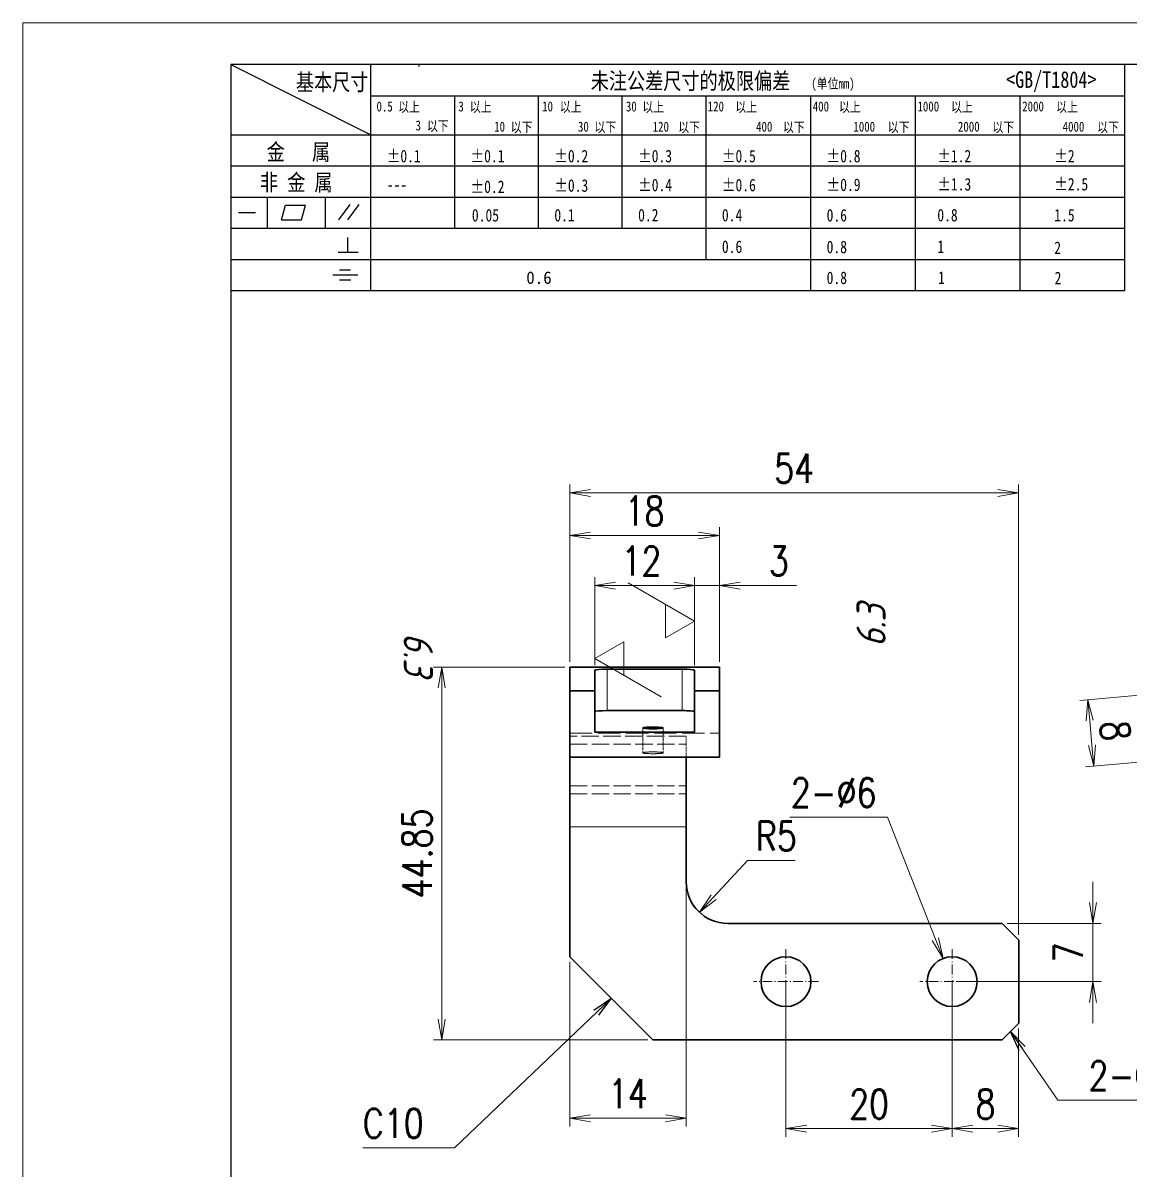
# Model space of a CAD drawing. Header units: millimetres. Extents: x -50270 to 104182, y -50696 to 36415.
# Drawn here: x -48169.9 to -48036.8, y 35528.7 to 35666.6 of the extents above; entities that cross this region are included whole.
import ezdxf
from ezdxf.enums import TextEntityAlignment as Align

# ---------------------------------------------------------------- set-up
doc = ezdxf.new("R2010")
doc.units = ezdxf.units.MM
doc.header["$LTSCALE"] = 0.5
for name, pattern in [('AM_ISO02W050x2', [3.75, 3, -0.75]), ('AM_ISO08W050x2', [9, 6, -0.75, 1.5, -0.75]), ('DASHDOT', [18.5, 12, -3, 0.5, -3]), ('DASHED', [15, 12, -3])]:
    doc.linetypes.add(name, pattern=pattern)
doc.layers.add('SYMBOL', color=7, linetype='Continuous')
doc.layers.add('图\\M+19E79\\M+195B6\\M+18E9A', color=7, linetype='Continuous')
for name, color, linetype, lineweight in [('中心线', 2, 'AM_ISO08W050x2', 18), ('图框', 7, 'Continuous', 18), ('标注线', 3, 'Continuous', 18), ('虚线', 1, 'AM_ISO02W050x2', 18)]:
    doc.layers.add(name, color=color, linetype=linetype, lineweight=lineweight)
doc.layers.add('打印-禁用', color=7, linetype='Continuous', lineweight=15, plot=False)
doc.styles.add('DIM', font='romans.shx', dxfattribs={"width": 0.8, "bigfont": 'bigfont.shx'})
doc.styles.add('国标', font='simfang.ttf', dxfattribs={"width": 0.8})
doc.styles.add('机械长仿宋', font='gbenor.shx', dxfattribs={"height": 1, "bigfont": 'gbcbig.shx'})
doc.dimstyles.new('DEH 1-1', dxfattribs={"dimtxt": 3.5, "dimasz": 2.5, "dimexe": 1, "dimexo": 0.625, "dimgap": 1.2, "dimtad": 1, "dimtoh": 1, "dimdsep": 46, "dimtxsty": 'DIM', "dimblk": 'OPEN', "dimcen": 0, "dimclrd": 8, "dimclre": 8, "dimclrt": 2, "dimazin": 2, "dimtfac": 0.5, "dimtmove": 0, "dimatfit": 3, "dimldrblk": 'OPEN', "dimfxl": 0, "dimtolj": 2, "dimlwd": 18, "dimlwe": 18, "dimarcsym": 0})
doc.dimstyles.new('DEH 1-1$0', dxfattribs={"dimtxt": 3.5, "dimasz": 2.5, "dimexe": 1, "dimexo": 0.625, "dimgap": 1.2, "dimtad": 1, "dimzin": 9, "dimdsep": 46, "dimtxsty": 'DIM', "dimblk": 'OPEN', "dimcen": 0, "dimclrd": 8, "dimclre": 8, "dimclrt": 2, "dimazin": 2, "dimtfac": 0.5, "dimtmove": 0, "dimatfit": 3, "dimldrblk": 'OPEN', "dimfxl": 0, "dimtolj": 2, "dimlwd": 18, "dimlwe": 18, "dimarcsym": 0})
doc.dimstyles.new('DEH 1-1$3', dxfattribs={"dimtxt": 3.5, "dimasz": 2.5, "dimexe": 1, "dimexo": 0.625, "dimgap": 1.2, "dimtad": 1, "dimtoh": 1, "dimdsep": 46, "dimtxsty": 'DIM', "dimblk": 'OPEN', "dimcen": 0, "dimclrd": 8, "dimclre": 8, "dimclrt": 2, "dimazin": 2, "dimtfac": 0.5, "dimtofl": 0, "dimtmove": 0, "dimatfit": 3, "dimldrblk": 'OPEN', "dimfxl": 0, "dimtolj": 2, "dimlwd": 18, "dimlwe": 18, "dimarcsym": 0})
doc.dimstyles.new('DEH 1-1$4', dxfattribs={"dimtxt": 3.5, "dimasz": 2.5, "dimexe": 1, "dimexo": 0.625, "dimgap": 1.2, "dimtad": 1, "dimtoh": 1, "dimdsep": 46, "dimtxsty": 'DIM', "dimblk": 'OPEN', "dimcen": 0, "dimclrd": 8, "dimclre": 8, "dimclrt": 2, "dimazin": 2, "dimtfac": 0.5, "dimtofl": 0, "dimtmove": 0, "dimatfit": 3, "dimldrblk": 'OPEN', "dimfxl": 0, "dimtolj": 2, "dimlwd": 18, "dimlwe": 18, "dimarcsym": 0})

# ---------------------------------------------------------------- blocks, each defined once
blk = doc.blocks.new('GZDEH零件A4图框V01版')
at = {"layer": '图\\M+19E79\\M+195B6\\M+18E9A', "linetype": 'Continuous'}
for p, q in [((25, 292), (25, 13.5)), ((205, 292), (25, 292))]:
    blk.add_line(p, q, dxfattribs=at)
at = {"layer": '图\\M+19E79\\M+195B6\\M+18E9A', "color": 9}
for p, q in [((25, 292), (41.88, 283.54)), ((41.88, 264.79), (41.88, 292)), ((47.66, 291.75), (47.66, 292)), ((132.6, 264.79), (132.6, 292)), ((41.88, 288.22), (132.6, 288.22)), ((51.96, 272.29), (51.96, 288.22)), ((62.04, 272.29), (62.04, 288.22)), ((72.12, 272.29), (72.12, 288.22)), ((82.2, 268.54), (82.2, 288.22)), ((94.8, 264.79), (94.8, 288.22)), ((107.4, 264.79), (107.4, 288.22)), ((120, 264.79), (120, 288.22)), ((25, 283.54), (132.6, 283.54)), ((25, 279.79), (132.6, 279.79)), ((25, 276.04), (132.6, 276.04)), ((29.43, 272.34), (29.43, 276.04)), ((36.42, 272.34), (36.42, 276.04)), ((31.1, 273.3), (31.58, 275.09)), ((31.58, 275.09), (33.99, 275.09)), ((33.51, 273.3), (33.99, 275.09)), ((38.03, 273.3), (39.36, 275.16)), ((39.11, 273.3), (40.45, 275.16)), ((25.94, 274.19), (28, 274.19)), ((31.1, 273.3), (33.51, 273.3)), ((25, 272.29), (132.6, 272.29)), ((39.09, 269.41), (39.09, 271.18)), ((37.93, 269.41), (40.32, 269.41)), ((25, 268.54), (132.6, 268.54)), ((37.3, 266.69), (40.28, 266.69)), ((38.08, 267.29), (39.43, 267.29)), ((25, 264.79), (132.6, 264.79)), ((38.08, 266.09), (39.44, 266.09))]:
    blk.add_line(p, q, dxfattribs=at)
at = {"layer": '打印-禁用', "linetype": 'Continuous'}
for p, q in [((0, 297), (0, 0)), ((210, 297), (0, 297))]:
    blk.add_line(p, q, dxfattribs=at)
at = {"layer": '图\\M+19E79\\M+195B6\\M+18E9A', "color": 9, "style": '国标', "width": 0.8}
for s, height, p in [('基本尺寸', 2, (32.84, 288.88)), ('未注公差尺寸的极限偏差', 2, (68.32, 289.02)), ('<GB/T1804>', 2, (118.29, 289.19)), ('30', 1.2, (72.55, 286.35)), ('金   属', 2, (29.33, 280.48)), ('±0.1', 1.5, (43.78, 280.23)), ('±0.1', 1.5, (53.86, 280.23)), ('±0.2', 1.5, (63.94, 280.23)), ('±0.3', 1.5, (74.02, 280.23)), ('±0.5', 1.5, (84.1, 280.23)), ('±0.8', 1.5, (96.7, 280.23)), ('±1.2', 1.5, (110.02, 280.23)), ('±2', 1.5, (124.09, 280.23)), ('非 金 属', 2, (28.53, 276.82)), ('---', 1.5, (43.78, 276.81)), ('±0.2', 1.5, (53.86, 276.54)), ('±0.3', 1.5, (63.94, 276.69)), ('±0.4', 1.5, (74.02, 276.75)), ('±0.6', 1.5, (84.1, 276.75)), ('±0.9', 1.5, (96.7, 276.78)), ('±1.3', 1.5, (110.02, 276.84)), ('±2.5', 1.5, (124.09, 276.85)), ('0.1', 1.5, (63.94, 273.12)), ('0.2', 1.5, (74.02, 273.13)), ('0.4', 1.5, (84.1, 273.13)), ('0.6', 1.5, (96.7, 273.11)), ('0.8', 1.5, (110.02, 273.13)), ('1.5', 1.5, (124.09, 273.12)), ('0.6', 1.5, (84.1, 269.33)), ('0.8', 1.5, (96.7, 269.3)), ('1', 1.5, (110.02, 269.34)), ('2', 1.5, (124.09, 269.2)), ('0.8', 1.5, (96.7, 265.59)), ('1', 1.5, (110.1, 265.6)), ('2', 1.5, (124.13, 265.57))]:
    blk.add_text(s, height=height, dxfattribs=at).set_placement(p)
at = {"layer": '图\\M+19E79\\M+195B6\\M+18E9A', "color": 9, "lineweight": 15, "style": '国标', "width": 0.8}
for s, p in [('0.5', (42.54, 286.35)), ('以上', (45.15, 286.3)), ('3', (52.39, 286.35)), ('以上', (53.76, 286.3)), ('10', (62.47, 286.35)), ('以上', (64.6, 286.3)), ('以上', (74.53, 286.3)), ('120', (82.39, 286.35)), ('以上', (85.72, 286.3)), ('400', (95.03, 286.35)), ('以上', (98.19, 286.3)), ('1000', (107.63, 286.35)), ('以上', (111.67, 286.3)), ('2000', (120.23, 286.35)), ('以上', (124.31, 286.3)), ('3', (47.24, 284.06)), ('以下', (48.61, 284.01)), ('10', (56.7, 283.92)), ('以下', (58.69, 283.87)), ('30', (66.78, 283.92)), ('以下', (68.77, 283.87)), ('120', (75.77, 283.92)), ('以下', (78.85, 283.87)), ('400', (88.21, 283.92)), ('以下', (91.45, 283.87)), ('1000', (99.92, 283.92)), ('以下', (104.05, 283.87)), ('2000', (112.5, 283.92)), ('以下', (116.65, 283.87)), ('4000', (125.1, 283.92)), ('以下', (129.25, 283.87))]:
    blk.add_text(s, height=1.2, dxfattribs=at).set_placement(p)
at = {"layer": '图\\M+19E79\\M+195B6\\M+18E9A', "color": 9, "lineweight": 13, "style": '国标'}
blk.add_text('0.6', height=1.5, dxfattribs=at).set_placement((60.56, 265.61))
at = {"layer": '图\\M+19E79\\M+195B6\\M+18E9A', "color": 9, "lineweight": 15, "insert": (94.85, 290.31), "char_height": 1.2, "width": 8.7957, "attachment_point": 1, "style": '国标'}
blk.add_mtext('(单位mm)', dxfattribs=at)
at = {"layer": '图\\M+19E79\\M+195B6\\M+18E9A', "color": 9, "insert": (54.02, 273.09), "char_height": 1.5, "width": 5.1982, "attachment_point": 7, "style": '国标'}
blk.add_mtext('0.05', dxfattribs=at)
blk = doc.blocks.new('DEH A4')
at = {"layer": '图框'}
blk.add_blockref('GZDEH零件A4图框V01版', (0, 0), dxfattribs=at)
blk = doc.blocks.new('_Open')
at = {"color": 0, "linetype": 'ByBlock', "lineweight": -2}
for p, q in [((-1, 0.167), (0, 0)), ((-1, -0.167), (0, 0)), ((0, 0), (-1, 0))]:
    blk.add_line(p, q, dxfattribs=at)
blk = doc.blocks.new('*D99')
at = {"layer": 'Defpoints', "color": 0, "transparency": 16777216}
for p in [(-48050.13, 35610.09), (-48104.13, 35589.14), (-48050.13, 35556.29)]:
    blk.add_point(p, dxfattribs=at)
at = {"layer": '标注线', "color": 8, "lineweight": 18, "transparency": 16777216}
for p, q in [((-48104.13, 35589.76), (-48104.13, 35611.09)), ((-48050.13, 35556.91), (-48050.13, 35611.09)), ((-48101.63, 35610.09), (-48052.63, 35610.09))]:
    blk.add_line(p, q, dxfattribs=at)
at = {"layer": '标注线', "color": 8, "lineweight": 18, "transparency": 16777216, "xscale": 2.5, "yscale": 2.5, "zscale": 2.5, "rotation": 180}
blk.add_blockref('_Open', (-48104.13, 35610.09), dxfattribs=at)
at = {"layer": '标注线', "color": 8, "lineweight": 18, "transparency": 16777216, "xscale": 2.5, "yscale": 2.5, "zscale": 2.5}
blk.add_blockref('_Open', (-48050.13, 35610.09), dxfattribs=at)
at = {"layer": '标注线', "color": 2, "transparency": 16777216, "insert": (-48077.13, 35613.04), "char_height": 3.5, "attachment_point": 5, "style": 'DIM'}
blk.add_mtext('\\A2;54', dxfattribs=at)
blk = doc.blocks.new('*D100')
at = {"layer": 'Defpoints', "color": 0, "transparency": 16777216}
for p in [(-48104.13, 35589.14), (-48119.55, 35544.29), (-48094.13, 35544.29)]:
    blk.add_point(p, dxfattribs=at)
at = {"layer": '标注线', "color": 8, "lineweight": 18, "transparency": 16777216}
for p, q in [((-48104.75, 35589.14), (-48120.55, 35589.14)), ((-48119.55, 35586.64), (-48119.55, 35546.79)), ((-48094.75, 35544.29), (-48120.55, 35544.29))]:
    blk.add_line(p, q, dxfattribs=at)
at = {"layer": '标注线', "color": 8, "lineweight": 18, "transparency": 16777216, "xscale": 2.5, "yscale": 2.5, "zscale": 2.5}
for p, rotation in [((-48119.55, 35589.14), 90), ((-48119.55, 35544.29), 270)]:
    blk.add_blockref('_Open', p, dxfattribs=dict(at, rotation=rotation))
at = {"layer": '标注线', "color": 2, "transparency": 16777216, "insert": (-48122.5, 35566.71), "char_height": 3.5, "attachment_point": 5, "rotation": 90, "style": 'DIM'}
blk.add_mtext('\\A2;44.85', dxfattribs=at)
blk = doc.blocks.new('*D101')
at = {"layer": 'Defpoints', "color": 0, "transparency": 16777216}
for p in [(-48058.13, 35551.29), (-48050.13, 35546.29), (-48058.13, 35533.6)]:
    blk.add_point(p, dxfattribs=at)
at = {"layer": '标注线', "color": 8, "lineweight": 18, "transparency": 16777216}
for p, q in [((-48058.13, 35550.66), (-48058.13, 35532.6)), ((-48050.13, 35545.66), (-48050.13, 35532.6)), ((-48052.63, 35533.6), (-48055.63, 35533.6))]:
    blk.add_line(p, q, dxfattribs=at)
at = {"layer": '标注线', "color": 8, "lineweight": 18, "transparency": 16777216, "xscale": 2.5, "yscale": 2.5, "zscale": 2.5, "rotation": 180}
blk.add_blockref('_Open', (-48058.13, 35533.6), dxfattribs=at)
at = {"layer": '标注线', "color": 8, "lineweight": 18, "transparency": 16777216, "xscale": 2.5, "yscale": 2.5, "zscale": 2.5}
blk.add_blockref('_Open', (-48050.13, 35533.6), dxfattribs=at)
at = {"layer": '标注线', "color": 2, "transparency": 16777216, "insert": (-48054.13, 35536.55), "char_height": 3.5, "attachment_point": 5, "style": 'DIM'}
blk.add_mtext('\\A2;8', dxfattribs=at)
blk = doc.blocks.new('*D102')
at = {"layer": 'Defpoints', "color": 0, "transparency": 16777216}
for p in [(-48078.13, 35551.29), (-48058.13, 35551.29), (-48078.13, 35533.6)]:
    blk.add_point(p, dxfattribs=at)
at = {"layer": '标注线', "color": 8, "lineweight": 18, "transparency": 16777216}
for p, q in [((-48078.13, 35550.66), (-48078.13, 35532.6)), ((-48058.13, 35550.66), (-48058.13, 35532.6)), ((-48060.63, 35533.6), (-48075.63, 35533.6))]:
    blk.add_line(p, q, dxfattribs=at)
at = {"layer": '标注线', "color": 8, "lineweight": 18, "transparency": 16777216, "xscale": 2.5, "yscale": 2.5, "zscale": 2.5, "rotation": 180}
blk.add_blockref('_Open', (-48078.13, 35533.6), dxfattribs=at)
at = {"layer": '标注线', "color": 8, "lineweight": 18, "transparency": 16777216, "xscale": 2.5, "yscale": 2.5, "zscale": 2.5}
blk.add_blockref('_Open', (-48058.13, 35533.6), dxfattribs=at)
at = {"layer": '标注线', "color": 2, "transparency": 16777216, "insert": (-48068.13, 35536.55), "char_height": 3.5, "attachment_point": 5, "style": 'DIM'}
blk.add_mtext('\\A2;20', dxfattribs=at)
blk = doc.blocks.new('*D103')
at = {"layer": 'Defpoints', "color": 0, "transparency": 16777216}
for p in [(-48090.13, 35563.29), (-48104.13, 35554.29), (-48090.13, 35534.85)]:
    blk.add_point(p, dxfattribs=at)
at = {"layer": '标注线', "color": 8, "lineweight": 18, "transparency": 16777216}
for p, q in [((-48090.13, 35562.66), (-48090.13, 35533.85)), ((-48104.13, 35553.66), (-48104.13, 35533.85)), ((-48101.63, 35534.85), (-48092.63, 35534.85))]:
    blk.add_line(p, q, dxfattribs=at)
at = {"layer": '标注线', "color": 8, "lineweight": 18, "transparency": 16777216, "xscale": 2.5, "yscale": 2.5, "zscale": 2.5, "rotation": 180}
blk.add_blockref('_Open', (-48104.13, 35534.85), dxfattribs=at)
at = {"layer": '标注线', "color": 8, "lineweight": 18, "transparency": 16777216, "xscale": 2.5, "yscale": 2.5, "zscale": 2.5}
blk.add_blockref('_Open', (-48090.13, 35534.85), dxfattribs=at)
at = {"layer": '标注线', "color": 2, "transparency": 16777216, "insert": (-48097.13, 35537.8), "char_height": 3.5, "attachment_point": 5, "style": 'DIM'}
blk.add_mtext('\\A2;14', dxfattribs=at)
blk = doc.blocks.new('*D110')
at = {"layer": 'Defpoints', "color": 0, "transparency": 16777216}
for p in [(-48059.23, 35554.08), (-48057.03, 35548.5)]:
    blk.add_point(p, dxfattribs=at)
at = {"layer": '标注线', "color": 8, "lineweight": 18, "transparency": 16777216}
for p, q in [((-48077.66, 35571.08), (-48065.92, 35571.08)), ((-48065.92, 35571.08), (-48060.14, 35556.4))]:
    blk.add_line(p, q, dxfattribs=at)
at = {"layer": '标注线', "color": 8, "lineweight": 18, "transparency": 16777216, "xscale": 2.5, "yscale": 2.5, "zscale": 2.5, "rotation": 291.5048744498826}
blk.add_blockref('_Open', (-48059.23, 35554.08), dxfattribs=at)
at = {"layer": '标注线', "color": 2, "transparency": 16777216, "insert": (-48072.39, 35574.03), "char_height": 3.5, "attachment_point": 5, "style": 'DIM'}
blk.add_mtext('\\A2;2-%%c6', dxfattribs=at)
blk = doc.blocks.new('*D111')
at = {"layer": 'Defpoints', "color": 0, "transparency": 16777216}
for p in [(-48052.13, 35558.29), (-48058.13, 35551.29), (-48041.19, 35551.29)]:
    blk.add_point(p, dxfattribs=at)
at = {"layer": '标注线', "color": 8, "lineweight": 18, "transparency": 16777216}
for p, q in [((-48041.19, 35560.79), (-48041.19, 35563.29)), ((-48051.5, 35558.29), (-48040.19, 35558.29)), ((-48041.19, 35558.29), (-48041.19, 35551.29)), ((-48057.5, 35551.29), (-48040.19, 35551.29)), ((-48041.19, 35548.79), (-48041.19, 35546.29))]:
    blk.add_line(p, q, dxfattribs=at)
at = {"layer": '标注线', "color": 8, "lineweight": 18, "transparency": 16777216, "xscale": 2.5, "yscale": 2.5, "zscale": 2.5}
for p, rotation in [((-48041.19, 35558.29), 270), ((-48041.19, 35551.29), 90)]:
    blk.add_blockref('_Open', p, dxfattribs=dict(at, rotation=rotation))
at = {"layer": '标注线', "color": 2, "transparency": 16777216, "insert": (-48044.14, 35554.79), "char_height": 3.5, "attachment_point": 5, "rotation": 90, "style": 'DIM'}
blk.add_mtext('\\A2;7', dxfattribs=at)
blk = doc.blocks.new('*D116')
at = {"layer": 'Defpoints', "color": 0, "transparency": 16777216}
for p in [(-48029.66, 35586.26), (-48028.97, 35578.29), (-48041.09, 35577.23)]:
    blk.add_point(p, dxfattribs=at)
at = {"layer": '标注线', "color": 8, "lineweight": 18, "transparency": 16777216}
for p, q in [((-48030.29, 35586.21), (-48042.78, 35585.11)), ((-48041.57, 35582.71), (-48041.31, 35579.72)), ((-48029.59, 35578.24), (-48042.09, 35577.15))]:
    blk.add_line(p, q, dxfattribs=at)
at = {"layer": '标注线', "color": 8, "lineweight": 18, "transparency": 16777216, "xscale": 2.5, "yscale": 2.5, "zscale": 2.5}
for p, rotation in [((-48041.79, 35585.2), 95.00018735169733), ((-48041.09, 35577.23), 275.0001873516973)]:
    blk.add_blockref('_Open', p, dxfattribs=dict(at, rotation=rotation))
at = {"layer": '标注线', "color": 2, "transparency": 16777216, "insert": (-48038.5, 35581.47), "char_height": 3.5, "attachment_point": 5, "rotation": 275.0002, "style": 'DIM'}
blk.add_mtext('\\A2;8', dxfattribs=at)
blk = doc.blocks.new('*D117')
at = {"layer": 'Defpoints', "color": 0, "transparency": 16777216}
for p in [(-48086.13, 35604.96), (-48104.13, 35589.14), (-48086.13, 35589.14)]:
    blk.add_point(p, dxfattribs=at)
at = {"layer": '标注线', "color": 8, "lineweight": 18, "transparency": 16777216}
for p, q in [((-48104.13, 35589.76), (-48104.13, 35605.96)), ((-48086.13, 35589.76), (-48086.13, 35605.96)), ((-48101.63, 35604.96), (-48088.63, 35604.96))]:
    blk.add_line(p, q, dxfattribs=at)
at = {"layer": '标注线', "color": 8, "lineweight": 18, "transparency": 16777216, "xscale": 2.5, "yscale": 2.5, "zscale": 2.5, "rotation": 180}
blk.add_blockref('_Open', (-48104.13, 35604.96), dxfattribs=at)
at = {"layer": '标注线', "color": 8, "lineweight": 18, "transparency": 16777216, "xscale": 2.5, "yscale": 2.5, "zscale": 2.5}
blk.add_blockref('_Open', (-48086.13, 35604.96), dxfattribs=at)
at = {"layer": '标注线', "color": 2, "transparency": 16777216, "insert": (-48095.13, 35607.91), "char_height": 3.5, "attachment_point": 5, "style": 'DIM'}
blk.add_mtext('\\A2;18', dxfattribs=at)
blk = doc.blocks.new('*D118')
at = {"layer": 'Defpoints', "color": 0, "transparency": 16777216}
for p in [(-48085.13, 35563.29), (-48088.53, 35559.63)]:
    blk.add_point(p, dxfattribs=at)
at = {"layer": '标注线', "color": 8, "lineweight": 18, "transparency": 16777216}
for p, q in [((-48082.74, 35565.85), (-48086.83, 35561.46)), ((-48077.01, 35565.85), (-48082.74, 35565.85))]:
    blk.add_line(p, q, dxfattribs=at)
at = {"layer": '标注线', "color": 8, "lineweight": 18, "transparency": 16777216, "xscale": 2.5, "yscale": 2.5, "zscale": 2.5, "rotation": 227.0543263686132}
blk.add_blockref('_Open', (-48088.53, 35559.63), dxfattribs=at)
at = {"layer": '标注线', "color": 2, "transparency": 16777216, "insert": (-48079.27, 35568.8), "char_height": 3.5, "attachment_point": 5, "style": 'DIM'}
blk.add_mtext('\\A2;R5', dxfattribs=at)
blk = doc.blocks.new('*D119')
at = {"layer": 'Defpoints', "color": 0, "transparency": 16777216}
for p in [(-48089.13, 35598.94), (-48101.13, 35588.75), (-48089.13, 35588.75)]:
    blk.add_point(p, dxfattribs=at)
at = {"layer": '标注线', "color": 8, "lineweight": 18, "transparency": 16777216}
for p, q in [((-48101.13, 35589.37), (-48101.13, 35599.94)), ((-48089.13, 35589.37), (-48089.13, 35599.94)), ((-48098.63, 35598.94), (-48091.63, 35598.94))]:
    blk.add_line(p, q, dxfattribs=at)
at = {"layer": '标注线', "color": 8, "lineweight": 18, "transparency": 16777216, "xscale": 2.5, "yscale": 2.5, "zscale": 2.5, "rotation": 180}
blk.add_blockref('_Open', (-48101.13, 35598.94), dxfattribs=at)
at = {"layer": '标注线', "color": 8, "lineweight": 18, "transparency": 16777216, "xscale": 2.5, "yscale": 2.5, "zscale": 2.5}
blk.add_blockref('_Open', (-48089.13, 35598.94), dxfattribs=at)
at = {"layer": '标注线', "color": 2, "transparency": 16777216, "insert": (-48095.52, 35601.89), "char_height": 3.5, "attachment_point": 5, "style": 'DIM'}
blk.add_mtext('\\A2;12', dxfattribs=at)
blk = doc.blocks.new('FINISHER_TR')
at = {"layer": '标注线'}
for p, q in [((0, 0), (4.62, 8)), ((-2.02, 3.5), (0, 0)), ((2.02, 3.5), (-2.02, 3.5))]:
    blk.add_line(p, q, dxfattribs=at)
at = {"layer": '标注线', "color": 2, "style": '机械长仿宋', "oblique": 15}
blk.add_attdef('0.0', text='', height=3.5, dxfattribs=at).set_placement((2.03, -24.04), align=Align.BOTTOM_RIGHT)
blk = doc.blocks.new('*D123')
at = {"layer": 'Defpoints', "color": 0, "transparency": 16777216}
for p in [(-48089.13, 35598.94), (-48089.13, 35589.14), (-48086.13, 35589.14)]:
    blk.add_point(p, dxfattribs=at)
at = {"layer": '标注线', "color": 8, "lineweight": 18, "transparency": 16777216}
for p, q in [((-48089.13, 35589.76), (-48089.13, 35599.94)), ((-48086.13, 35589.76), (-48086.13, 35599.94)), ((-48091.63, 35598.94), (-48094.13, 35598.94)), ((-48089.13, 35598.94), (-48086.13, 35598.94)), ((-48083.63, 35598.94), (-48076.86, 35598.94))]:
    blk.add_line(p, q, dxfattribs=at)
at = {"layer": '标注线', "color": 8, "lineweight": 18, "transparency": 16777216, "xscale": 2.5, "yscale": 2.5, "zscale": 2.5}
blk.add_blockref('_Open', (-48089.13, 35598.94), dxfattribs=at)
at = {"layer": '标注线', "color": 8, "lineweight": 18, "transparency": 16777216, "xscale": 2.5, "yscale": 2.5, "zscale": 2.5, "rotation": 180}
blk.add_blockref('_Open', (-48086.13, 35598.94), dxfattribs=at)
at = {"layer": '标注线', "color": 2, "transparency": 16777216, "insert": (-48078.99, 35601.89), "char_height": 3.5, "attachment_point": 5, "style": 'DIM'}
blk.add_mtext('\\A2;3', dxfattribs=at)

msp = doc.modelspace()

# ---------------------------------------------------------------- linework, layer by layer
at = {"lineweight": 35, "ltscale": 0.071902}
for p, q in [((-48104.126, 35586.263), (-48104.126, 35589.139)), ((-48086.126, 35586.263), (-48086.126, 35589.139))]:
    msp.add_line(p, q, dxfattribs=at)
at = {"lineweight": 35, "ltscale": 0.45}
for p, q in [((-48104.126, 35589.139), (-48086.126, 35589.139)), ((-48104.126, 35578.293), (-48086.126, 35578.293))]:
    msp.add_line(p, q, dxfattribs=at)
at = {"lineweight": 35, "ltscale": 0.225}
for p, q in [((-48099.626, 35588.877), (-48090.626, 35588.877)), ((-48090.626, 35583.896), (-48099.626, 35583.896))]:
    msp.add_line(p, q, dxfattribs=at)
at = {"lineweight": 13, "ltscale": 0.124524}
for p, q in [((-48099.626, 35588.877), (-48099.626, 35583.896)), ((-48090.626, 35588.877), (-48090.626, 35583.896))]:
    msp.add_line(p, q, dxfattribs=at)
at = {"lineweight": 35, "ltscale": 0.062097}
for p, q in [((-48101.126, 35588.746), (-48101.126, 35586.263)), ((-48089.126, 35586.263), (-48089.126, 35588.746))]:
    msp.add_line(p, q, dxfattribs=at)
at = {"lineweight": 35, "ltscale": 0.199237}
for p, q in [((-48104.126, 35578.293), (-48104.126, 35586.263)), ((-48086.126, 35586.263), (-48086.126, 35578.293))]:
    msp.add_line(p, q, dxfattribs=at)
at = {"lineweight": 35, "ltscale": 0.075}
for p, q in [((-48104.126, 35586.263), (-48101.126, 35586.263)), ((-48089.126, 35586.263), (-48086.126, 35586.263))]:
    msp.add_line(p, q, dxfattribs=at)
at = {"lineweight": 35, "ltscale": 0.124524}
for p, q in [((-48101.126, 35586.263), (-48101.126, 35581.282)), ((-48089.126, 35586.263), (-48089.126, 35581.282))]:
    msp.add_line(p, q, dxfattribs=at)
at = {"lineweight": 35, "ltscale": 0.023947}
msp.add_line((-48104.126, 35580.825), (-48104.126, 35579.868), dxfattribs=at)
at = {"lineweight": 35, "ltscale": 0.3}
msp.add_line((-48089.126, 35581.282), (-48101.126, 35581.282), dxfattribs=at)
at = {"lineweight": 35, "ltscale": 0.249048}
msp.add_line((-48104.126, 35579.868), (-48104.126, 35569.906), dxfattribs=at)
at = {"lineweight": 35, "ltscale": 0.209683}
msp.add_line((-48090.126, 35569.906), (-48090.126, 35578.293), dxfattribs=at)
at = {"lineweight": 35, "ltscale": 0.390457}
msp.add_line((-48104.126, 35554.287), (-48104.126, 35569.906), dxfattribs=at)
at = {"lineweight": 13, "ltscale": 0.35}
msp.add_line((-48104.126, 35569.906), (-48090.126, 35569.906), dxfattribs=at)
at = {"lineweight": 35, "ltscale": 0.165457}
msp.add_line((-48090.126, 35563.287), (-48090.126, 35569.906), dxfattribs=at)
at = {"lineweight": 35}
for p, q in [((-48085.126, 35558.287), (-48052.126, 35558.287)), ((-48094.126, 35544.287), (-48052.126, 35544.287))]:
    msp.add_line(p, q, dxfattribs=at)
at = {"lineweight": 35, "ltscale": 0.070711}
for p, q in [((-48050.126, 35556.287), (-48052.126, 35558.287)), ((-48050.126, 35546.287), (-48052.126, 35544.287))]:
    msp.add_line(p, q, dxfattribs=at)
at = {"lineweight": 35, "ltscale": 0.25}
msp.add_line((-48050.126, 35546.287), (-48050.126, 35556.287), dxfattribs=at)
at = {"lineweight": 35, "ltscale": 0.353553}
msp.add_line((-48104.126, 35554.287), (-48094.126, 35544.287), dxfattribs=at)
at = {"lineweight": 35}
for centre in [(-48078.126, 35551.287), (-48058.126, 35551.287)]:
    msp.add_circle(centre, 3, dxfattribs=at)
msp.add_arc((-48085.126, 35563.287), 5, 180.00001, 270, dxfattribs=at)
for centre, major_axis, start_param, end_param in [((-48099.626, 35588.746), (-1.5, 0), 4.7123884, 6.2831847), ((-48090.626, 35588.746), (-1.5, 0), 3.1415921, 4.7123884), ((-48099.626, 35583.766), (1.5, 0), 1.5707958, 3.1415921), ((-48090.626, 35583.766), (1.5, 0), 6.2831847, 7.8539811), ((-48094.126, 35581.805), (1.229, 0), 1.4133826, 3.1415927), ((-48094.126, 35581.805), (1.229, 0), 6.2831853, 7.6965679), ((-48094.126, 35581.805), (1.229, 0), 3.1415927, 6.2831853)]:
    msp.add_ellipse(centre, major_axis=major_axis, ratio=0.0871532, start_param=start_param, end_param=end_param, dxfattribs=at)
at = {"layer": '中心线', "linetype": 'DASHDOT', "lineweight": 13, "ltscale": 0.194998}
for p, q in [((-48078.126, 35555.187), (-48078.126, 35547.387)), ((-48058.126, 35555.187), (-48058.126, 35547.387))]:
    msp.add_line(p, q, dxfattribs=at)
at = {"layer": '中心线', "linetype": 'DASHDOT', "lineweight": 13, "ltscale": 0.194995}
for p, q in [((-48074.226, 35551.287), (-48082.026, 35551.287)), ((-48054.226, 35551.287), (-48062.026, 35551.287))]:
    msp.add_line(p, q, dxfattribs=at)
at = {"layer": '虚线', "linetype": 'DASHED', "lineweight": 13, "ltscale": 0.45}
msp.add_line((-48104.126, 35581.169), (-48086.126, 35581.169), dxfattribs=at)
at = {"layer": '虚线', "linetype": 'DASHED', "lineweight": 13, "ltscale": 0.35}
for p, q in [((-48090.126, 35580.825), (-48104.126, 35580.825)), ((-48104.126, 35579.868), (-48090.126, 35579.868)), ((-48104.126, 35574.848), (-48090.126, 35574.848)), ((-48104.126, 35573.89), (-48090.126, 35573.89)), ((-48104.126, 35569.906), (-48090.126, 35569.906))]:
    msp.add_line(p, q, dxfattribs=at)
at = {"layer": '虚线', "linetype": 'DASHED', "lineweight": 13, "ltscale": 0.074713}
for p, q in [((-48095.356, 35581.805), (-48095.356, 35578.816)), ((-48092.897, 35581.805), (-48092.897, 35578.816))]:
    msp.add_line(p, q, dxfattribs=at)
at = {"layer": '虚线', "linetype": 'DASHED', "lineweight": 13, "ltscale": 0.023947}
msp.add_line((-48090.126, 35579.868), (-48090.126, 35580.825), dxfattribs=at)
at = {"layer": '虚线', "linetype": 'DASHED', "lineweight": 13, "ltscale": 0.039365}
msp.add_line((-48090.126, 35578.293), (-48090.126, 35579.868), dxfattribs=at)
at = {"layer": '虚线', "linetype": 'DASHED', "lineweight": 13}
for start_param, end_param in [(3.1415927, 6.2831853), (0, 1.4133826), (1.4133826, 3.1415927)]:
    msp.add_ellipse((-48094.126, 35578.816), major_axis=(-1.229, 0), ratio=0.0871532, start_param=start_param, end_param=end_param, dxfattribs=at)

# ---------------------------------------------------------------- block references
at = {"layer": 'SYMBOL'}
for p, rotation in [((-48089.126, 35594.654), 90), ((-48101.126, 35590.156), 270)]:
    msp.add_blockref('FINISHER_TR', p, dxfattribs=dict(at, rotation=rotation)).add_auto_attribs({'0.0': '6.3'})
at = {"layer": '图框'}
msp.add_blockref('DEH A4', (-48169.933, 35369.626), dxfattribs=at)

# ---------------------------------------------------------------- texts
at = {"layer": '标注线', "color": 2, "char_height": 3.5, "width": 10.33083, "style": 'DIM'}
for s, insert, attachment_point in [('\\A2;2-C{\\Fromans,bigfont|c134;2}', (-48041.718, 35538.223), 7), ('\\A2;C10', (-48121.717, 35532.485), 9)]:
    msp.add_mtext(s, dxfattribs=dict(at, insert=insert, attachment_point=attachment_point))

# ---------------------------------------------------------------- dimensions: what is measured, and where the dimension line sits
at = {"layer": '标注线'}
for base, p1, p2, picture, middle in [((-48050.126, 35610.092), (-48104.126, 35589.139), (-48050.126, 35556.287), '*D99', (-48077.126, 35613.042)), ((-48086.126, 35604.959), (-48104.126, 35589.139), (-48086.126, 35589.139), '*D117', (-48095.126, 35607.909)), ((-48090.126, 35534.847), (-48104.126, 35554.287), (-48090.126, 35563.287), '*D103', (-48097.126, 35537.797)), ((-48078.126, 35533.6), (-48058.126, 35551.287), (-48078.126, 35551.287), '*D102', (-48068.126, 35536.55)), ((-48058.126, 35533.6), (-48050.126, 35546.287), (-48058.126, 35551.287), '*D101', (-48054.126, 35536.55))]:
    dim = msp.add_linear_dim(base=base, p1=p1, p2=p2, dimstyle='DEH 1-1$0', dxfattribs=at)
    dim.commit()
    dim.dimension.update_dxf_attribs({"geometry": picture, "text_midpoint": middle})
for p1, p2, picture, middle in [((-48101.126, 35588.746), (-48089.126, 35588.746), '*D119', (-48095.522, 35598.937)), ((-48086.126, 35589.139), (-48089.126, 35589.139), '*D123', (-48078.993, 35598.937))]:
    dim = msp.add_linear_dim(base=(-48089.126, 35598.937), p1=p1, p2=p2, dimstyle='DEH 1-1$0', dxfattribs=at)
    dim.commit()
    dim.dimension.update_dxf_attribs({"geometry": picture, "text_midpoint": middle, "dimtype": 160})
for base, p1, p2, picture, middle in [((-48119.551, 35544.287), (-48104.126, 35589.139), (-48094.126, 35544.287), '*D100', (-48122.501, 35566.713)), ((-48041.185, 35551.287), (-48052.126, 35558.287), (-48058.126, 35551.287), '*D111', (-48044.135, 35554.787))]:
    dim = msp.add_linear_dim(base=base, p1=p1, p2=p2, angle=90, dimstyle='DEH 1-1$0', dxfattribs=at)
    dim.commit()
    dim.dimension.update_dxf_attribs({"geometry": picture, "text_midpoint": middle})
dim = msp.add_aligned_dim(p1=(-48029.664, 35586.263), p2=(-48028.967, 35578.293), distance=-12.171, dimstyle='DEH 1-1$0', dxfattribs=at)
dim.commit()
dim.dimension.update_dxf_attribs({"geometry": '*D116', "text_midpoint": (-48038.501, 35581.474)})
dim = msp.add_diameter_dim_2p(p1=(-48057.026, 35548.496), p2=(-48059.226, 35554.079), dimstyle='DEH 1-1$3', override={"dimpost": '2-%%c<>'}, dxfattribs=at)
dim.commit()
dim.dimension.update_dxf_attribs({"geometry": '*D110', "text_midpoint": (-48072.391, 35571.08), "dimtype": 163})
dim = msp.add_radius_dim(center=(-48085.126, 35563.287), mpoint=(-48088.533, 35559.627), dimstyle='DEH 1-1$4', dxfattribs=at)
dim.commit()
dim.dimension.update_dxf_attribs({"geometry": '*D118', "text_midpoint": (-48079.275, 35565.849), "dimtype": 164})

# ---------------------------------------------------------------- leaders
at = {"layer": '标注线', "annotation_type": 0, "has_hookline": 1}
for points, hookline_direction, text_width in [([(-48099.126, 35549.287), (-48118.017, 35531.285), (-48120.517, 35531.285)], 1, 7.333), ([(-48051.126, 35545.287), (-48045.418, 35537.023), (-48042.918, 35537.023)], 0, 10.8)]:
    msp.add_leader(points, dimstyle='DEH 1-1', override={"dimgap": 1.2, "dimtad": 1}, dxfattribs=dict(at, hookline_direction=hookline_direction, text_width=text_width))

doc.saveas('drawing.dxf')
